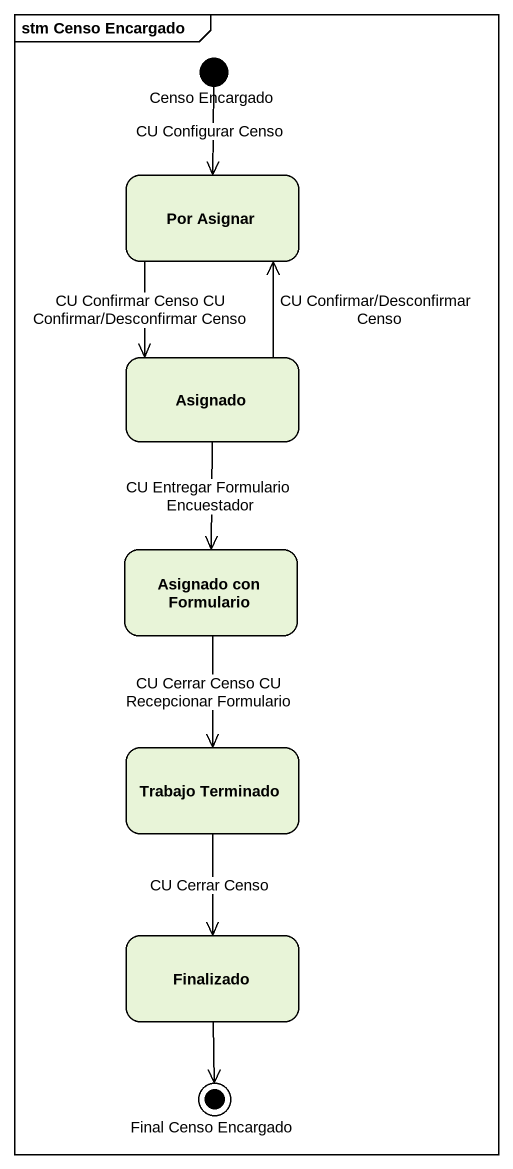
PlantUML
@startuml
mainframe stm Censo Encargado
hide empty description
state "Censo Encargado" as Censo_Encargado <<start>>
state "Por Asignar" as Por_Asignar
state Asignado
state "Asignado con Formulario" as Asignado_con_Formulario
state "Trabajo Terminado" as Trabajo_Terminado
state Finalizado
state "Final Censo Encargado" as Final_Censo_Encargado <<end>>
Censo_Encargado --> Por_Asignar : CU Configurar Censo
Por_Asignar --> Asignado : CU Confirmar Censo CU Confirmar/Desconfirmar Censo
Asignado -up-> Por_Asignar : CU Confirmar/Desconfirmar Censo
Asignado --> Asignado_con_Formulario : CU Entregar Formulario Encuestador
Asignado_con_Formulario --> Trabajo_Terminado : CU Cerrar Censo CU Recepcionar Formulario
Trabajo_Terminado --> Finalizado : CU Cerrar Censo
Finalizado --> Final_Censo_Encargado
@enduml
